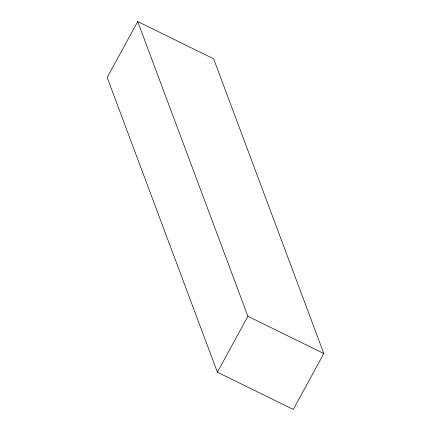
<?xml version="1.0" encoding="UTF-8"?>
<svg xmlns="http://www.w3.org/2000/svg" width="431" height="431" viewBox="0 0 431 431"><rect width="100%" height="100%" fill="white"/><g stroke="black" fill="none" stroke-linecap="round" stroke-linejoin="round"><path stroke-width="0.65" d="M137.715 21.55L107.168 77.451L217.369 372.195L293.285 409.45L323.832 353.549L213.631 58.805L137.715 21.55L247.917 316.295L323.832 353.549M217.369 372.195L247.917 316.295"/></g></svg>
